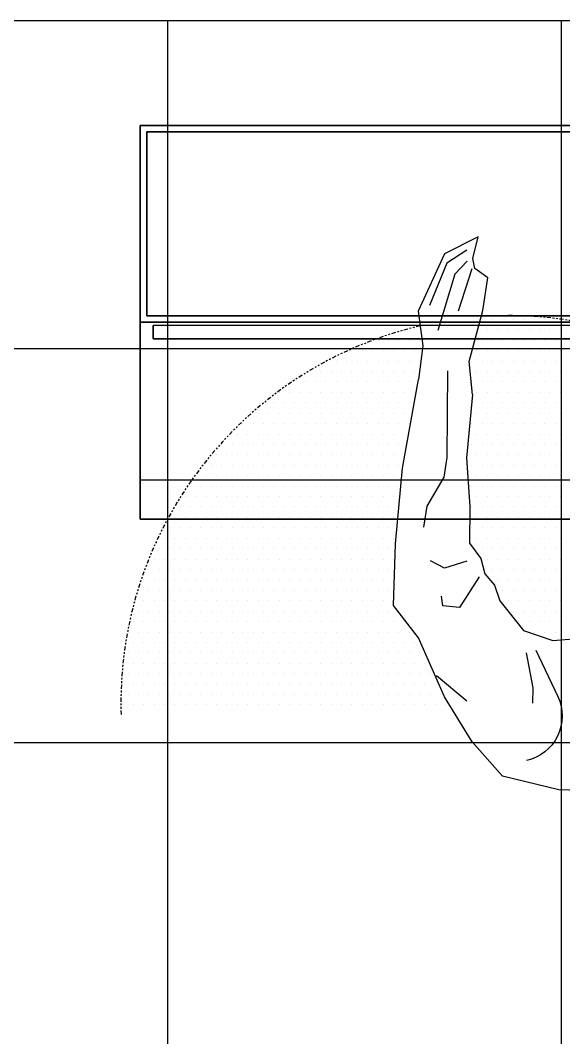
# Model space of a CAD drawing. Extents: x 10 to 414, y 6 to 280.
# Drawn here: x 169.9 to 200.9, y 155.4 to 213.5 of the extents above; entities that cross this region are included whole.
import ezdxf

# ---------------------------------------------------------------- set-up
doc = ezdxf.new("R2010")
doc.units = 0
doc.header["$LTSCALE"] = 5
doc.header["$MEASUREMENT"] = 0
doc.linetypes.add('PHANTOM', pattern=[2.5, 1.25, -0.25, 0.25, -0.25, 0.25, -0.25])
doc.layers.get('0').update_dxf_attribs({"linetype": 'CONTINUOUS'})
for name, color, linetype in [('IURI-1', 12, 'CONTINUOUS'), ('MAN', 3, 'CONTINUOUS'), ('MAN-HIDE', 7, 'CONTINUOUS'), ('PAVIMENTO', 40, 'CONTINUOUS'), ('QUOTE', 7, 'CONTINUOUS')]:
    doc.layers.add(name, color=color, linetype=linetype)

# ---------------------------------------------------------------- blocks, each defined once
blk = doc.blocks.new('SPF-P16')
at = {"layer": 'IURI-1', "color": 132, "extrusion": (1, 1.29223e-13, 1.49027e-13)}
for p, q in [((1600, -25, 60), (1600, -25, 640)), ((0, -275, 60), (0, -275, 640))]:
    blk.add_line(p, q, dxfattribs=at)
at = {"layer": 'IURI-1', "color": 8}
for points in [[(1600, 0), (0, 0), (0, 0, 60), (1600, 0, 60)], [(0, 0, 802.5), (1600, 0, 802.5), (1600, 0, 782.4), (0, 0, 782.4)], [(0, 0, 802.5), (1600, 0, 802.5), (1600, -600, 750), (0, -600, 750)], [(0, -600, 729.9), (0, -600, 750), (0, 0, 802.5), (0, 0, 782.4)], [(0, 0), (0, -300), (0, -300, 60), (0, 0, 60)], [(1600, 0), (1600, -300), (1600, -300, 60), (1600, 0, 60)], [(1600, -600, 729.9), (1600, -600, 750), (1600, 0, 802.5), (1600, 0, 782.4)], [(1600, -300), (0, -300), (0, -300, 60), (1600, -300, 60)], [(0, -600, 750), (0, -600, 729.9), (1600, -600, 729.9), (1600, -600, 750)]]:
    blk.add_3dface(points, dxfattribs=at)
at = {"layer": 'IURI-1', "color": 132}
for points in [[(0, 0, 640), (0, 0, 60), (1600, 0, 60), (1600, 0, 640)], [(0, 0, 777.4), (0, 0, 650), (1600, 0, 650), (1600, 0, 777.4)], [(0, 0, 60), (0, 0, 640), (0, -300, 640), (0, -300, 60)], [(1600, 0, 60), (1600, 0, 640), (1600, -300, 640), (1600, -300, 60)], [(1600, -10, 650), (1600, -10, 640), (10, -10, 640), (10, -10, 650)], [(10, -290, 650), (10, -290, 640), (10, -10, 640), (10, -10, 650)], [(1600, -290, 650), (1600, -290, 640), (1600, -10, 640), (1600, -10, 650)], [(1600, -290, 650), (1600, -290, 640), (10, -290, 640), (10, -290, 650)], [(0, -300, 640), (0, -300, 60), (1600, -300, 60), (1600, -300, 640)], [(1580, -325, 620), (1580, -305, 620), (20, -305, 620), (20, -325, 620)], [(20, -305, 80), (20, -305, 620), (20, -325, 620), (20, -325, 80)], [(1580, -305, 80), (1580, -305, 620), (1580, -325, 620), (1580, -325, 80)], [(20, -325, 620), (1580, -325, 620), (1580, -325, 80), (20, -325, 80)], [(1600, -539.8, 650), (1600, -600, 684.8), (0, -600, 684.8), (0, -539.8, 650)], [(1600, -600, 684.8), (1600, -600, 724.9), (0, -600, 724.9), (0, -600, 684.8)]]:
    blk.add_3dface(points, dxfattribs=at)
for points, invisible_edges in [([(0, 0, 650), (0, -539.8, 650), (0, -600, 684.8), (0, -600, 724.9)], 8), ([(0, 0, 650), (0, 0, 777.4), (0, -600, 724.9)], 12), ([(1600, 0, 650), (1600, -539.8, 650), (1600, -600, 684.8), (1600, -600, 724.9)], 8), ([(1600, 0, 650), (1600, 0, 777.4), (1600, -600, 724.9)], 12)]:
    blk.add_3dface(points, dxfattribs=dict(at, invisible_edges=invisible_edges))
blk = doc.blocks.new('*X10')
at = {"color": 0}
for p, q in [((-341.3125, 587.375), (-341.3125, 587.375)), ((-396.875, 571.5), (-396.875, 571.5)), ((-381, 571.5), (-381, 571.5)), ((-365.125, 571.5), (-365.125, 571.5)), ((-349.25, 571.5), (-349.25, 571.5)), ((-333.375, 571.5), (-333.375, 571.5)), ((-436.5625, 555.625), (-436.5625, 555.625)), ((-420.6875, 555.625), (-420.6875, 555.625)), ((-404.8125, 555.625), (-404.8125, 555.625)), ((-388.9375, 555.625), (-388.9375, 555.625)), ((-373.0625, 555.625), (-373.0625, 555.625)), ((-357.1875, 555.625), (-357.1875, 555.625)), ((-341.3125, 555.625), (-341.3125, 555.625)), ((-460.375, 539.75), (-460.375, 539.75)), ((-444.5, 539.75), (-444.5, 539.75)), ((-428.625, 539.75), (-428.625, 539.75)), ((-412.75, 539.75), (-412.75, 539.75)), ((-396.875, 539.75), (-396.875, 539.75)), ((-381, 539.75), (-381, 539.75)), ((-365.125, 539.75), (-365.125, 539.75)), ((-349.25, 539.75), (-349.25, 539.75)), ((-333.375, 539.75), (-333.375, 539.75)), ((-500.0625, 523.875), (-500.0625, 523.875)), ((-484.1875, 523.875), (-484.1875, 523.875)), ((-468.3125, 523.875), (-468.3125, 523.875)), ((-452.4375, 523.875), (-452.4375, 523.875)), ((-436.5625, 523.875), (-436.5625, 523.875)), ((-420.6875, 523.875), (-420.6875, 523.875)), ((-404.8125, 523.875), (-404.8125, 523.875)), ((-388.9375, 523.875), (-388.9375, 523.875)), ((-373.0625, 523.875), (-373.0625, 523.875)), ((-357.1875, 523.875), (-357.1875, 523.875)), ((-341.3125, 523.875), (-341.3125, 523.875)), ((-523.875, 508), (-523.875, 508)), ((-508, 508), (-508, 508)), ((-492.125, 508), (-492.125, 508)), ((-476.25, 508), (-476.25, 508)), ((-460.375, 508), (-460.375, 508)), ((-444.5, 508), (-444.5, 508)), ((-428.625, 508), (-428.625, 508)), ((-412.75, 508), (-412.75, 508)), ((-396.875, 508), (-396.875, 508)), ((-381, 508), (-381, 508)), ((-365.125, 508), (-365.125, 508)), ((-349.25, 508), (-349.25, 508)), ((-547.6875, 492.125), (-547.6875, 492.125)), ((-531.8125, 492.125), (-531.8125, 492.125)), ((-515.9375, 492.125), (-515.9375, 492.125)), ((-500.0625, 492.125), (-500.0625, 492.125)), ((-484.1875, 492.125), (-484.1875, 492.125)), ((-468.3125, 492.125), (-468.3125, 492.125)), ((-452.4375, 492.125), (-452.4375, 492.125)), ((-436.5625, 492.125), (-436.5625, 492.125)), ((-420.6875, 492.125), (-420.6875, 492.125)), ((-404.8125, 492.125), (-404.8125, 492.125)), ((-388.9375, 492.125), (-388.9375, 492.125)), ((-373.0625, 492.125), (-373.0625, 492.125)), ((-357.1875, 492.125), (-357.1875, 492.125)), ((-341.3125, 492.125), (-341.3125, 492.125)), ((-555.625, 476.25), (-555.625, 476.25)), ((-539.75, 476.25), (-539.75, 476.25)), ((-523.875, 476.25), (-523.875, 476.25)), ((-508, 476.25), (-508, 476.25)), ((-492.125, 476.25), (-492.125, 476.25)), ((-476.25, 476.25), (-476.25, 476.25)), ((-460.375, 476.25), (-460.375, 476.25)), ((-444.5, 476.25), (-444.5, 476.25)), ((-428.625, 476.25), (-428.625, 476.25)), ((-412.75, 476.25), (-412.75, 476.25)), ((-396.875, 476.25), (-396.875, 476.25)), ((-381, 476.25), (-381, 476.25)), ((-365.125, 476.25), (-365.125, 476.25)), ((-349.25, 476.25), (-349.25, 476.25)), ((-579.4375, 460.375), (-579.4375, 460.375)), ((-563.5625, 460.375), (-563.5625, 460.375)), ((-547.6875, 460.375), (-547.6875, 460.375)), ((-531.8125, 460.375), (-531.8125, 460.375)), ((-515.9375, 460.375), (-515.9375, 460.375)), ((-500.0625, 460.375), (-500.0625, 460.375)), ((-484.1875, 460.375), (-484.1875, 460.375)), ((-468.3125, 460.375), (-468.3125, 460.375)), ((-452.4375, 460.375), (-452.4375, 460.375)), ((-436.5625, 460.375), (-436.5625, 460.375)), ((-420.6875, 460.375), (-420.6875, 460.375)), ((-404.8125, 460.375), (-404.8125, 460.375)), ((-388.9375, 460.375), (-388.9375, 460.375)), ((-373.0625, 460.375), (-373.0625, 460.375)), ((-357.1875, 460.375), (-357.1875, 460.375)), ((-603.25, 444.5), (-603.25, 444.5)), ((-587.375, 444.5), (-587.375, 444.5)), ((-571.5, 444.5), (-571.5, 444.5)), ((-555.625, 444.5), (-555.625, 444.5)), ((-539.75, 444.5), (-539.75, 444.5)), ((-523.875, 444.5), (-523.875, 444.5)), ((-508, 444.5), (-508, 444.5)), ((-492.125, 444.5), (-492.125, 444.5)), ((-476.25, 444.5), (-476.25, 444.5)), ((-460.375, 444.5), (-460.375, 444.5)), ((-444.5, 444.5), (-444.5, 444.5)), ((-428.625, 444.5), (-428.625, 444.5)), ((-412.75, 444.5), (-412.75, 444.5)), ((-396.875, 444.5), (-396.875, 444.5)), ((-381, 444.5), (-381, 444.5)), ((-365.125, 444.5), (-365.125, 444.5)), ((-349.25, 444.5), (-349.25, 444.5)), ((-611.1875, 428.625), (-611.1875, 428.625)), ((-595.3125, 428.625), (-595.3125, 428.625)), ((-579.4375, 428.625), (-579.4375, 428.625)), ((-563.5625, 428.625), (-563.5625, 428.625)), ((-547.6875, 428.625), (-547.6875, 428.625)), ((-531.8125, 428.625), (-531.8125, 428.625)), ((-515.9375, 428.625), (-515.9375, 428.625)), ((-500.0625, 428.625), (-500.0625, 428.625)), ((-484.1875, 428.625), (-484.1875, 428.625)), ((-468.3125, 428.625), (-468.3125, 428.625)), ((-452.4375, 428.625), (-452.4375, 428.625)), ((-436.5625, 428.625), (-436.5625, 428.625)), ((-420.6875, 428.625), (-420.6875, 428.625)), ((-404.8125, 428.625), (-404.8125, 428.625)), ((-388.9375, 428.625), (-388.9375, 428.625)), ((-373.0625, 428.625), (-373.0625, 428.625)), ((-357.1875, 428.625), (-357.1875, 428.625)), ((-635, 412.75), (-635, 412.75)), ((-619.125, 412.75), (-619.125, 412.75)), ((-603.25, 412.75), (-603.25, 412.75)), ((-587.375, 412.75), (-587.375, 412.75)), ((-571.5, 412.75), (-571.5, 412.75)), ((-555.625, 412.75), (-555.625, 412.75)), ((-539.75, 412.75), (-539.75, 412.75)), ((-523.875, 412.75), (-523.875, 412.75)), ((-508, 412.75), (-508, 412.75)), ((-492.125, 412.75), (-492.125, 412.75)), ((-476.25, 412.75), (-476.25, 412.75)), ((-460.375, 412.75), (-460.375, 412.75)), ((-444.5, 412.75), (-444.5, 412.75)), ((-428.625, 412.75), (-428.625, 412.75)), ((-412.75, 412.75), (-412.75, 412.75)), ((-396.875, 412.75), (-396.875, 412.75)), ((-381, 412.75), (-381, 412.75)), ((-365.125, 412.75), (-365.125, 412.75)), ((-642.9375, 396.875), (-642.9375, 396.875)), ((-627.0625, 396.875), (-627.0625, 396.875)), ((-611.1875, 396.875), (-611.1875, 396.875)), ((-595.3125, 396.875), (-595.3125, 396.875)), ((-579.4375, 396.875), (-579.4375, 396.875)), ((-563.5625, 396.875), (-563.5625, 396.875)), ((-547.6875, 396.875), (-547.6875, 396.875)), ((-531.8125, 396.875), (-531.8125, 396.875)), ((-515.9375, 396.875), (-515.9375, 396.875)), ((-500.0625, 396.875), (-500.0625, 396.875)), ((-484.1875, 396.875), (-484.1875, 396.875)), ((-468.3125, 396.875), (-468.3125, 396.875)), ((-452.4375, 396.875), (-452.4375, 396.875)), ((-436.5625, 396.875), (-436.5625, 396.875)), ((-420.6875, 396.875), (-420.6875, 396.875)), ((-404.8125, 396.875), (-404.8125, 396.875)), ((-388.9375, 396.875), (-388.9375, 396.875)), ((-373.0625, 396.875), (-373.0625, 396.875)), ((-357.1875, 396.875), (-357.1875, 396.875)), ((-650.875, 381), (-650.875, 381)), ((-635, 381), (-635, 381)), ((-619.125, 381), (-619.125, 381)), ((-603.25, 381), (-603.25, 381)), ((-587.375, 381), (-587.375, 381)), ((-571.5, 381), (-571.5, 381)), ((-555.625, 381), (-555.625, 381)), ((-539.75, 381), (-539.75, 381)), ((-523.875, 381), (-523.875, 381)), ((-508, 381), (-508, 381)), ((-492.125, 381), (-492.125, 381)), ((-476.25, 381), (-476.25, 381)), ((-460.375, 381), (-460.375, 381)), ((-444.5, 381), (-444.5, 381)), ((-428.625, 381), (-428.625, 381)), ((-412.75, 381), (-412.75, 381)), ((-396.875, 381), (-396.875, 381)), ((-381, 381), (-381, 381)), ((-365.125, 381), (-365.125, 381)), ((-674.6875, 365.125), (-674.6875, 365.125)), ((-658.8125, 365.125), (-658.8125, 365.125)), ((-642.9375, 365.125), (-642.9375, 365.125)), ((-627.0625, 365.125), (-627.0625, 365.125)), ((-611.1875, 365.125), (-611.1875, 365.125)), ((-595.3125, 365.125), (-595.3125, 365.125)), ((-579.4375, 365.125), (-579.4375, 365.125)), ((-563.5625, 365.125), (-563.5625, 365.125)), ((-547.6875, 365.125), (-547.6875, 365.125)), ((-531.8125, 365.125), (-531.8125, 365.125)), ((-515.9375, 365.125), (-515.9375, 365.125)), ((-500.0625, 365.125), (-500.0625, 365.125)), ((-484.1875, 365.125), (-484.1875, 365.125)), ((-468.3125, 365.125), (-468.3125, 365.125)), ((-452.4375, 365.125), (-452.4375, 365.125)), ((-436.5625, 365.125), (-436.5625, 365.125)), ((-420.6875, 365.125), (-420.6875, 365.125)), ((-404.8125, 365.125), (-404.8125, 365.125)), ((-388.9375, 365.125), (-388.9375, 365.125)), ((-373.0625, 365.125), (-373.0625, 365.125)), ((-682.625, 349.25), (-682.625, 349.25)), ((-666.75, 349.25), (-666.75, 349.25)), ((-650.875, 349.25), (-650.875, 349.25)), ((-635, 349.25), (-635, 349.25)), ((-619.125, 349.25), (-619.125, 349.25)), ((-603.25, 349.25), (-603.25, 349.25)), ((-587.375, 349.25), (-587.375, 349.25)), ((-571.5, 349.25), (-571.5, 349.25)), ((-555.625, 349.25), (-555.625, 349.25)), ((-539.75, 349.25), (-539.75, 349.25)), ((-523.875, 349.25), (-523.875, 349.25)), ((-508, 349.25), (-508, 349.25)), ((-492.125, 349.25), (-492.125, 349.25)), ((-476.25, 349.25), (-476.25, 349.25)), ((-460.375, 349.25), (-460.375, 349.25)), ((-444.5, 349.25), (-444.5, 349.25)), ((-428.625, 349.25), (-428.625, 349.25)), ((-412.75, 349.25), (-412.75, 349.25)), ((-396.875, 349.25), (-396.875, 349.25)), ((-381, 349.25), (-381, 349.25)), ((-365.125, 349.25), (-365.125, 349.25)), ((-690.5625, 333.375), (-690.5625, 333.375)), ((-674.6875, 333.375), (-674.6875, 333.375)), ((-658.8125, 333.375), (-658.8125, 333.375)), ((-642.9375, 333.375), (-642.9375, 333.375)), ((-627.0625, 333.375), (-627.0625, 333.375)), ((-611.1875, 333.375), (-611.1875, 333.375)), ((-595.3125, 333.375), (-595.3125, 333.375)), ((-579.4375, 333.375), (-579.4375, 333.375)), ((-563.5625, 333.375), (-563.5625, 333.375)), ((-547.6875, 333.375), (-547.6875, 333.375)), ((-531.8125, 333.375), (-531.8125, 333.375)), ((-515.9375, 333.375), (-515.9375, 333.375)), ((-500.0625, 333.375), (-500.0625, 333.375)), ((-484.1875, 333.375), (-484.1875, 333.375)), ((-468.3125, 333.375), (-468.3125, 333.375)), ((-452.4375, 333.375), (-452.4375, 333.375)), ((-436.5625, 333.375), (-436.5625, 333.375)), ((-420.6875, 333.375), (-420.6875, 333.375)), ((-404.8125, 333.375), (-404.8125, 333.375)), ((-388.9375, 333.375), (-388.9375, 333.375)), ((-373.0625, 333.375), (-373.0625, 333.375)), ((-698.5, 317.5), (-698.5, 317.5)), ((-682.625, 317.5), (-682.625, 317.5)), ((-666.75, 317.5), (-666.75, 317.5)), ((-650.875, 317.5), (-650.875, 317.5)), ((-635, 317.5), (-635, 317.5)), ((-619.125, 317.5), (-619.125, 317.5)), ((-603.25, 317.5), (-603.25, 317.5)), ((-587.375, 317.5), (-587.375, 317.5)), ((-571.5, 317.5), (-571.5, 317.5)), ((-555.625, 317.5), (-555.625, 317.5)), ((-539.75, 317.5), (-539.75, 317.5)), ((-523.875, 317.5), (-523.875, 317.5)), ((-508, 317.5), (-508, 317.5)), ((-492.125, 317.5), (-492.125, 317.5)), ((-476.25, 317.5), (-476.25, 317.5)), ((-460.375, 317.5), (-460.375, 317.5)), ((-444.5, 317.5), (-444.5, 317.5)), ((-428.625, 317.5), (-428.625, 317.5)), ((-412.75, 317.5), (-412.75, 317.5)), ((-396.875, 317.5), (-396.875, 317.5)), ((-381, 317.5), (-381, 317.5)), ((-365.125, 317.5), (-365.125, 317.5)), ((-706.4375, 301.625), (-706.4375, 301.625)), ((-690.5625, 301.625), (-690.5625, 301.625)), ((-674.6875, 301.625), (-674.6875, 301.625)), ((-658.8125, 301.625), (-658.8125, 301.625)), ((-642.9375, 301.625), (-642.9375, 301.625)), ((-627.0625, 301.625), (-627.0625, 301.625)), ((-611.1875, 301.625), (-611.1875, 301.625)), ((-595.3125, 301.625), (-595.3125, 301.625)), ((-579.4375, 301.625), (-579.4375, 301.625)), ((-563.5625, 301.625), (-563.5625, 301.625)), ((-547.6875, 301.625), (-547.6875, 301.625)), ((-531.8125, 301.625), (-531.8125, 301.625)), ((-515.9375, 301.625), (-515.9375, 301.625)), ((-500.0625, 301.625), (-500.0625, 301.625)), ((-484.1875, 301.625), (-484.1875, 301.625)), ((-468.3125, 301.625), (-468.3125, 301.625)), ((-452.4375, 301.625), (-452.4375, 301.625)), ((-436.5625, 301.625), (-436.5625, 301.625)), ((-420.6875, 301.625), (-420.6875, 301.625)), ((-404.8125, 301.625), (-404.8125, 301.625)), ((-388.9375, 301.625), (-388.9375, 301.625)), ((-373.0625, 301.625), (-373.0625, 301.625)), ((-714.375, 285.75), (-714.375, 285.75)), ((-698.5, 285.75), (-698.5, 285.75)), ((-682.625, 285.75), (-682.625, 285.75)), ((-666.75, 285.75), (-666.75, 285.75)), ((-650.875, 285.75), (-650.875, 285.75)), ((-635, 285.75), (-635, 285.75)), ((-619.125, 285.75), (-619.125, 285.75)), ((-603.25, 285.75), (-603.25, 285.75)), ((-587.375, 285.75), (-587.375, 285.75)), ((-571.5, 285.75), (-571.5, 285.75)), ((-555.625, 285.75), (-555.625, 285.75)), ((-539.75, 285.75), (-539.75, 285.75)), ((-523.875, 285.75), (-523.875, 285.75)), ((-508, 285.75), (-508, 285.75)), ((-492.125, 285.75), (-492.125, 285.75)), ((-476.25, 285.75), (-476.25, 285.75)), ((-460.375, 285.75), (-460.375, 285.75)), ((-444.5, 285.75), (-444.5, 285.75)), ((-428.625, 285.75), (-428.625, 285.75)), ((-412.75, 285.75), (-412.75, 285.75)), ((-396.875, 285.75), (-396.875, 285.75)), ((-381, 285.75), (-381, 285.75)), ((-722.3125, 269.875), (-722.3125, 269.875)), ((-706.4375, 269.875), (-706.4375, 269.875)), ((-690.5625, 269.875), (-690.5625, 269.875)), ((-674.6875, 269.875), (-674.6875, 269.875)), ((-658.8125, 269.875), (-658.8125, 269.875)), ((-642.9375, 269.875), (-642.9375, 269.875)), ((-627.0625, 269.875), (-627.0625, 269.875)), ((-611.1875, 269.875), (-611.1875, 269.875)), ((-595.3125, 269.875), (-595.3125, 269.875)), ((-579.4375, 269.875), (-579.4375, 269.875)), ((-563.5625, 269.875), (-563.5625, 269.875)), ((-547.6875, 269.875), (-547.6875, 269.875)), ((-531.8125, 269.875), (-531.8125, 269.875)), ((-515.9375, 269.875), (-515.9375, 269.875)), ((-500.0625, 269.875), (-500.0625, 269.875)), ((-484.1875, 269.875), (-484.1875, 269.875)), ((-468.3125, 269.875), (-468.3125, 269.875)), ((-452.4375, 269.875), (-452.4375, 269.875)), ((-436.5625, 269.875), (-436.5625, 269.875)), ((-420.6875, 269.875), (-420.6875, 269.875)), ((-404.8125, 269.875), (-404.8125, 269.875)), ((-388.9375, 269.875), (-388.9375, 269.875)), ((-373.0625, 269.875), (-373.0625, 269.875)), ((-730.25, 254), (-730.25, 254)), ((-714.375, 254), (-714.375, 254)), ((-698.5, 254), (-698.5, 254)), ((-682.625, 254), (-682.625, 254)), ((-666.75, 254), (-666.75, 254)), ((-650.875, 254), (-650.875, 254)), ((-635, 254), (-635, 254)), ((-619.125, 254), (-619.125, 254)), ((-603.25, 254), (-603.25, 254)), ((-587.375, 254), (-587.375, 254)), ((-571.5, 254), (-571.5, 254)), ((-555.625, 254), (-555.625, 254)), ((-539.75, 254), (-539.75, 254)), ((-523.875, 254), (-523.875, 254)), ((-508, 254), (-508, 254)), ((-492.125, 254), (-492.125, 254)), ((-476.25, 254), (-476.25, 254)), ((-460.375, 254), (-460.375, 254)), ((-444.5, 254), (-444.5, 254)), ((-428.625, 254), (-428.625, 254)), ((-412.75, 254), (-412.75, 254)), ((-396.875, 254), (-396.875, 254)), ((-381, 254), (-381, 254)), ((-738.1875, 238.125), (-738.1875, 238.125)), ((-722.3125, 238.125), (-722.3125, 238.125)), ((-706.4375, 238.125), (-706.4375, 238.125)), ((-690.5625, 238.125), (-690.5625, 238.125)), ((-674.6875, 238.125), (-674.6875, 238.125)), ((-658.8125, 238.125), (-658.8125, 238.125)), ((-642.9375, 238.125), (-642.9375, 238.125)), ((-627.0625, 238.125), (-627.0625, 238.125)), ((-611.1875, 238.125), (-611.1875, 238.125)), ((-595.3125, 238.125), (-595.3125, 238.125)), ((-579.4375, 238.125), (-579.4375, 238.125)), ((-563.5625, 238.125), (-563.5625, 238.125)), ((-547.6875, 238.125), (-547.6875, 238.125)), ((-531.8125, 238.125), (-531.8125, 238.125)), ((-515.9375, 238.125), (-515.9375, 238.125)), ((-500.0625, 238.125), (-500.0625, 238.125)), ((-484.1875, 238.125), (-484.1875, 238.125)), ((-468.3125, 238.125), (-468.3125, 238.125)), ((-452.4375, 238.125), (-452.4375, 238.125)), ((-436.5625, 238.125), (-436.5625, 238.125)), ((-420.6875, 238.125), (-420.6875, 238.125)), ((-404.8125, 238.125), (-404.8125, 238.125)), ((-388.9375, 238.125), (-388.9375, 238.125)), ((-373.0625, 238.125), (-373.0625, 238.125)), ((-746.125, 222.25), (-746.125, 222.25)), ((-730.25, 222.25), (-730.25, 222.25)), ((-714.375, 222.25), (-714.375, 222.25)), ((-698.5, 222.25), (-698.5, 222.25)), ((-682.625, 222.25), (-682.625, 222.25)), ((-666.75, 222.25), (-666.75, 222.25)), ((-650.875, 222.25), (-650.875, 222.25)), ((-635, 222.25), (-635, 222.25)), ((-619.125, 222.25), (-619.125, 222.25)), ((-603.25, 222.25), (-603.25, 222.25)), ((-587.375, 222.25), (-587.375, 222.25)), ((-571.5, 222.25), (-571.5, 222.25)), ((-555.625, 222.25), (-555.625, 222.25)), ((-539.75, 222.25), (-539.75, 222.25)), ((-523.875, 222.25), (-523.875, 222.25)), ((-508, 222.25), (-508, 222.25)), ((-492.125, 222.25), (-492.125, 222.25)), ((-476.25, 222.25), (-476.25, 222.25)), ((-460.375, 222.25), (-460.375, 222.25)), ((-444.5, 222.25), (-444.5, 222.25)), ((-428.625, 222.25), (-428.625, 222.25)), ((-412.75, 222.25), (-412.75, 222.25)), ((-396.875, 222.25), (-396.875, 222.25)), ((-381, 222.25), (-381, 222.25)), ((-754.0625, 206.375), (-754.0625, 206.375)), ((-738.1875, 206.375), (-738.1875, 206.375)), ((-722.3125, 206.375), (-722.3125, 206.375)), ((-706.4375, 206.375), (-706.4375, 206.375)), ((-690.5625, 206.375), (-690.5625, 206.375)), ((-674.6875, 206.375), (-674.6875, 206.375)), ((-658.8125, 206.375), (-658.8125, 206.375)), ((-642.9375, 206.375), (-642.9375, 206.375)), ((-627.0625, 206.375), (-627.0625, 206.375)), ((-611.1875, 206.375), (-611.1875, 206.375)), ((-595.3125, 206.375), (-595.3125, 206.375)), ((-579.4375, 206.375), (-579.4375, 206.375)), ((-563.5625, 206.375), (-563.5625, 206.375)), ((-547.6875, 206.375), (-547.6875, 206.375)), ((-531.8125, 206.375), (-531.8125, 206.375)), ((-515.9375, 206.375), (-515.9375, 206.375)), ((-500.0625, 206.375), (-500.0625, 206.375)), ((-484.1875, 206.375), (-484.1875, 206.375)), ((-468.3125, 206.375), (-468.3125, 206.375)), ((-452.4375, 206.375), (-452.4375, 206.375)), ((-436.5625, 206.375), (-436.5625, 206.375)), ((-420.6875, 206.375), (-420.6875, 206.375)), ((-404.8125, 206.375), (-404.8125, 206.375)), ((-388.9375, 206.375), (-388.9375, 206.375)), ((-373.0625, 206.375), (-373.0625, 206.375)), ((-762, 190.5), (-762, 190.5)), ((-746.125, 190.5), (-746.125, 190.5)), ((-730.25, 190.5), (-730.25, 190.5)), ((-714.375, 190.5), (-714.375, 190.5)), ((-698.5, 190.5), (-698.5, 190.5)), ((-682.625, 190.5), (-682.625, 190.5)), ((-666.75, 190.5), (-666.75, 190.5)), ((-650.875, 190.5), (-650.875, 190.5)), ((-635, 190.5), (-635, 190.5)), ((-619.125, 190.5), (-619.125, 190.5)), ((-603.25, 190.5), (-603.25, 190.5)), ((-587.375, 190.5), (-587.375, 190.5)), ((-571.5, 190.5), (-571.5, 190.5)), ((-555.625, 190.5), (-555.625, 190.5)), ((-539.75, 190.5), (-539.75, 190.5)), ((-523.875, 190.5), (-523.875, 190.5)), ((-508, 190.5), (-508, 190.5)), ((-492.125, 190.5), (-492.125, 190.5)), ((-476.25, 190.5), (-476.25, 190.5)), ((-460.375, 190.5), (-460.375, 190.5)), ((-444.5, 190.5), (-444.5, 190.5)), ((-428.625, 190.5), (-428.625, 190.5)), ((-412.75, 190.5), (-412.75, 190.5)), ((-396.875, 190.5), (-396.875, 190.5)), ((-381, 190.5), (-381, 190.5)), ((-754.0625, 174.625), (-754.0625, 174.625)), ((-738.1875, 174.625), (-738.1875, 174.625)), ((-722.3125, 174.625), (-722.3125, 174.625)), ((-706.4375, 174.625), (-706.4375, 174.625)), ((-690.5625, 174.625), (-690.5625, 174.625)), ((-674.6875, 174.625), (-674.6875, 174.625)), ((-658.8125, 174.625), (-658.8125, 174.625)), ((-642.9375, 174.625), (-642.9375, 174.625)), ((-627.0625, 174.625), (-627.0625, 174.625)), ((-611.1875, 174.625), (-611.1875, 174.625)), ((-595.3125, 174.625), (-595.3125, 174.625)), ((-579.4375, 174.625), (-579.4375, 174.625)), ((-563.5625, 174.625), (-563.5625, 174.625)), ((-547.6875, 174.625), (-547.6875, 174.625)), ((-531.8125, 174.625), (-531.8125, 174.625)), ((-515.9375, 174.625), (-515.9375, 174.625)), ((-500.0625, 174.625), (-500.0625, 174.625)), ((-484.1875, 174.625), (-484.1875, 174.625)), ((-468.3125, 174.625), (-468.3125, 174.625)), ((-452.4375, 174.625), (-452.4375, 174.625)), ((-436.5625, 174.625), (-436.5625, 174.625)), ((-420.6875, 174.625), (-420.6875, 174.625)), ((-404.8125, 174.625), (-404.8125, 174.625)), ((-388.9375, 174.625), (-388.9375, 174.625)), ((-373.0625, 174.625), (-373.0625, 174.625)), ((-762, 158.75), (-762, 158.75)), ((-746.125, 158.75), (-746.125, 158.75)), ((-730.25, 158.75), (-730.25, 158.75)), ((-714.375, 158.75), (-714.375, 158.75)), ((-698.5, 158.75), (-698.5, 158.75)), ((-682.625, 158.75), (-682.625, 158.75)), ((-666.75, 158.75), (-666.75, 158.75)), ((-650.875, 158.75), (-650.875, 158.75)), ((-635, 158.75), (-635, 158.75)), ((-619.125, 158.75), (-619.125, 158.75)), ((-603.25, 158.75), (-603.25, 158.75)), ((-587.375, 158.75), (-587.375, 158.75)), ((-571.5, 158.75), (-571.5, 158.75)), ((-555.625, 158.75), (-555.625, 158.75)), ((-539.75, 158.75), (-539.75, 158.75)), ((-523.875, 158.75), (-523.875, 158.75)), ((-508, 158.75), (-508, 158.75)), ((-492.125, 158.75), (-492.125, 158.75)), ((-476.25, 158.75), (-476.25, 158.75)), ((-460.375, 158.75), (-460.375, 158.75)), ((-444.5, 158.75), (-444.5, 158.75)), ((-428.625, 158.75), (-428.625, 158.75)), ((-412.75, 158.75), (-412.75, 158.75)), ((-396.875, 158.75), (-396.875, 158.75)), ((-381, 158.75), (-381, 158.75)), ((-769.9375, 142.875), (-769.9375, 142.875)), ((-754.0625, 142.875), (-754.0625, 142.875)), ((-738.1875, 142.875), (-738.1875, 142.875)), ((-722.3125, 142.875), (-722.3125, 142.875)), ((-706.4375, 142.875), (-706.4375, 142.875)), ((-690.5625, 142.875), (-690.5625, 142.875)), ((-674.6875, 142.875), (-674.6875, 142.875)), ((-658.8125, 142.875), (-658.8125, 142.875)), ((-642.9375, 142.875), (-642.9375, 142.875)), ((-627.0625, 142.875), (-627.0625, 142.875)), ((-611.1875, 142.875), (-611.1875, 142.875)), ((-595.3125, 142.875), (-595.3125, 142.875)), ((-579.4375, 142.875), (-579.4375, 142.875)), ((-563.5625, 142.875), (-563.5625, 142.875)), ((-547.6875, 142.875), (-547.6875, 142.875)), ((-531.8125, 142.875), (-531.8125, 142.875)), ((-515.9375, 142.875), (-515.9375, 142.875)), ((-500.0625, 142.875), (-500.0625, 142.875)), ((-484.1875, 142.875), (-484.1875, 142.875)), ((-468.3125, 142.875), (-468.3125, 142.875)), ((-452.4375, 142.875), (-452.4375, 142.875)), ((-436.5625, 142.875), (-436.5625, 142.875)), ((-420.6875, 142.875), (-420.6875, 142.875)), ((-404.8125, 142.875), (-404.8125, 142.875)), ((-388.9375, 142.875), (-388.9375, 142.875)), ((-373.0625, 142.875), (-373.0625, 142.875)), ((-357.1875, 142.875), (-357.1875, 142.875)), ((-777.875, 127), (-777.875, 127)), ((-762, 127), (-762, 127)), ((-746.125, 127), (-746.125, 127)), ((-730.25, 127), (-730.25, 127)), ((-714.375, 127), (-714.375, 127)), ((-698.5, 127), (-698.5, 127)), ((-682.625, 127), (-682.625, 127)), ((-666.75, 127), (-666.75, 127)), ((-650.875, 127), (-650.875, 127)), ((-635, 127), (-635, 127)), ((-619.125, 127), (-619.125, 127)), ((-603.25, 127), (-603.25, 127)), ((-587.375, 127), (-587.375, 127)), ((-571.5, 127), (-571.5, 127)), ((-555.625, 127), (-555.625, 127)), ((-539.75, 127), (-539.75, 127)), ((-523.875, 127), (-523.875, 127)), ((-508, 127), (-508, 127)), ((-492.125, 127), (-492.125, 127)), ((-476.25, 127), (-476.25, 127)), ((-460.375, 127), (-460.375, 127)), ((-444.5, 127), (-444.5, 127)), ((-428.625, 127), (-428.625, 127)), ((-412.75, 127), (-412.75, 127)), ((-396.875, 127), (-396.875, 127)), ((-381, 127), (-381, 127)), ((-365.125, 127), (-365.125, 127)), ((-349.25, 127), (-349.25, 127)), ((-769.9375, 111.125), (-769.9375, 111.125)), ((-754.0625, 111.125), (-754.0625, 111.125)), ((-738.1875, 111.125), (-738.1875, 111.125)), ((-722.3125, 111.125), (-722.3125, 111.125)), ((-706.4375, 111.125), (-706.4375, 111.125)), ((-690.5625, 111.125), (-690.5625, 111.125)), ((-674.6875, 111.125), (-674.6875, 111.125)), ((-658.8125, 111.125), (-658.8125, 111.125)), ((-642.9375, 111.125), (-642.9375, 111.125)), ((-627.0625, 111.125), (-627.0625, 111.125)), ((-611.1875, 111.125), (-611.1875, 111.125)), ((-595.3125, 111.125), (-595.3125, 111.125)), ((-579.4375, 111.125), (-579.4375, 111.125)), ((-563.5625, 111.125), (-563.5625, 111.125)), ((-547.6875, 111.125), (-547.6875, 111.125)), ((-531.8125, 111.125), (-531.8125, 111.125)), ((-515.9375, 111.125), (-515.9375, 111.125)), ((-500.0625, 111.125), (-500.0625, 111.125)), ((-484.1875, 111.125), (-484.1875, 111.125)), ((-468.3125, 111.125), (-468.3125, 111.125)), ((-452.4375, 111.125), (-452.4375, 111.125)), ((-436.5625, 111.125), (-436.5625, 111.125)), ((-420.6875, 111.125), (-420.6875, 111.125)), ((-404.8125, 111.125), (-404.8125, 111.125)), ((-388.9375, 111.125), (-388.9375, 111.125)), ((-373.0625, 111.125), (-373.0625, 111.125)), ((-357.1875, 111.125), (-357.1875, 111.125)), ((-341.3125, 111.125), (-341.3125, 111.125)), ((-777.875, 95.25), (-777.875, 95.25)), ((-762, 95.25), (-762, 95.25)), ((-746.125, 95.25), (-746.125, 95.25)), ((-730.25, 95.25), (-730.25, 95.25)), ((-714.375, 95.25), (-714.375, 95.25)), ((-698.5, 95.25), (-698.5, 95.25)), ((-682.625, 95.25), (-682.625, 95.25)), ((-666.75, 95.25), (-666.75, 95.25)), ((-650.875, 95.25), (-650.875, 95.25)), ((-635, 95.25), (-635, 95.25)), ((-619.125, 95.25), (-619.125, 95.25)), ((-603.25, 95.25), (-603.25, 95.25)), ((-587.375, 95.25), (-587.375, 95.25)), ((-571.5, 95.25), (-571.5, 95.25)), ((-555.625, 95.25), (-555.625, 95.25)), ((-539.75, 95.25), (-539.75, 95.25)), ((-523.875, 95.25), (-523.875, 95.25)), ((-508, 95.25), (-508, 95.25)), ((-492.125, 95.25), (-492.125, 95.25)), ((-476.25, 95.25), (-476.25, 95.25)), ((-460.375, 95.25), (-460.375, 95.25)), ((-444.5, 95.25), (-444.5, 95.25)), ((-428.625, 95.25), (-428.625, 95.25)), ((-412.75, 95.25), (-412.75, 95.25)), ((-396.875, 95.25), (-396.875, 95.25)), ((-381, 95.25), (-381, 95.25)), ((-365.125, 95.25), (-365.125, 95.25)), ((-349.25, 95.25), (-349.25, 95.25)), ((-333.375, 95.25), (-333.375, 95.25)), ((-769.9375, 79.375), (-769.9375, 79.375)), ((-754.0625, 79.375), (-754.0625, 79.375)), ((-738.1875, 79.375), (-738.1875, 79.375)), ((-722.3125, 79.375), (-722.3125, 79.375)), ((-706.4375, 79.375), (-706.4375, 79.375)), ((-690.5625, 79.375), (-690.5625, 79.375)), ((-674.6875, 79.375), (-674.6875, 79.375)), ((-658.8125, 79.375), (-658.8125, 79.375)), ((-642.9375, 79.375), (-642.9375, 79.375)), ((-627.0625, 79.375), (-627.0625, 79.375)), ((-611.1875, 79.375), (-611.1875, 79.375)), ((-595.3125, 79.375), (-595.3125, 79.375)), ((-579.4375, 79.375), (-579.4375, 79.375)), ((-563.5625, 79.375), (-563.5625, 79.375)), ((-547.6875, 79.375), (-547.6875, 79.375)), ((-531.8125, 79.375), (-531.8125, 79.375)), ((-515.9375, 79.375), (-515.9375, 79.375)), ((-500.0625, 79.375), (-500.0625, 79.375)), ((-484.1875, 79.375), (-484.1875, 79.375)), ((-468.3125, 79.375), (-468.3125, 79.375)), ((-452.4375, 79.375), (-452.4375, 79.375)), ((-436.5625, 79.375), (-436.5625, 79.375)), ((-420.6875, 79.375), (-420.6875, 79.375)), ((-404.8125, 79.375), (-404.8125, 79.375)), ((-388.9375, 79.375), (-388.9375, 79.375)), ((-373.0625, 79.375), (-373.0625, 79.375)), ((-357.1875, 79.375), (-357.1875, 79.375)), ((-341.3125, 79.375), (-341.3125, 79.375)), ((-325.4375, 79.375), (-325.4375, 79.375)), ((-777.875, 63.5), (-777.875, 63.5)), ((-762, 63.5), (-762, 63.5)), ((-746.125, 63.5), (-746.125, 63.5)), ((-730.25, 63.5), (-730.25, 63.5)), ((-714.375, 63.5), (-714.375, 63.5)), ((-698.5, 63.5), (-698.5, 63.5)), ((-682.625, 63.5), (-682.625, 63.5)), ((-666.75, 63.5), (-666.75, 63.5)), ((-650.875, 63.5), (-650.875, 63.5)), ((-635, 63.5), (-635, 63.5)), ((-619.125, 63.5), (-619.125, 63.5)), ((-603.25, 63.5), (-603.25, 63.5)), ((-587.375, 63.5), (-587.375, 63.5)), ((-571.5, 63.5), (-571.5, 63.5)), ((-555.625, 63.5), (-555.625, 63.5)), ((-539.75, 63.5), (-539.75, 63.5)), ((-523.875, 63.5), (-523.875, 63.5)), ((-508, 63.5), (-508, 63.5)), ((-492.125, 63.5), (-492.125, 63.5)), ((-476.25, 63.5), (-476.25, 63.5)), ((-460.375, 63.5), (-460.375, 63.5)), ((-444.5, 63.5), (-444.5, 63.5)), ((-428.625, 63.5), (-428.625, 63.5)), ((-412.75, 63.5), (-412.75, 63.5)), ((-396.875, 63.5), (-396.875, 63.5)), ((-381, 63.5), (-381, 63.5)), ((-365.125, 63.5), (-365.125, 63.5)), ((-349.25, 63.5), (-349.25, 63.5)), ((-333.375, 63.5), (-333.375, 63.5)), ((-317.5, 63.5), (-317.5, 63.5)), ((-785.8125, 47.625), (-785.8125, 47.625)), ((-769.9375, 47.625), (-769.9375, 47.625)), ((-754.0625, 47.625), (-754.0625, 47.625)), ((-738.1875, 47.625), (-738.1875, 47.625)), ((-722.3125, 47.625), (-722.3125, 47.625)), ((-706.4375, 47.625), (-706.4375, 47.625)), ((-690.5625, 47.625), (-690.5625, 47.625)), ((-674.6875, 47.625), (-674.6875, 47.625)), ((-658.8125, 47.625), (-658.8125, 47.625)), ((-642.9375, 47.625), (-642.9375, 47.625)), ((-627.0625, 47.625), (-627.0625, 47.625)), ((-611.1875, 47.625), (-611.1875, 47.625)), ((-595.3125, 47.625), (-595.3125, 47.625)), ((-579.4375, 47.625), (-579.4375, 47.625)), ((-563.5625, 47.625), (-563.5625, 47.625)), ((-547.6875, 47.625), (-547.6875, 47.625)), ((-531.8125, 47.625), (-531.8125, 47.625)), ((-515.9375, 47.625), (-515.9375, 47.625)), ((-500.0625, 47.625), (-500.0625, 47.625)), ((-484.1875, 47.625), (-484.1875, 47.625)), ((-468.3125, 47.625), (-468.3125, 47.625)), ((-452.4375, 47.625), (-452.4375, 47.625)), ((-436.5625, 47.625), (-436.5625, 47.625)), ((-420.6875, 47.625), (-420.6875, 47.625)), ((-404.8125, 47.625), (-404.8125, 47.625)), ((-388.9375, 47.625), (-388.9375, 47.625)), ((-373.0625, 47.625), (-373.0625, 47.625)), ((-357.1875, 47.625), (-357.1875, 47.625)), ((-341.3125, 47.625), (-341.3125, 47.625)), ((-325.4375, 47.625), (-325.4375, 47.625)), ((-309.5625, 47.625), (-309.5625, 47.625)), ((-777.875, 31.75), (-777.875, 31.75)), ((-762, 31.75), (-762, 31.75)), ((-746.125, 31.75), (-746.125, 31.75)), ((-730.25, 31.75), (-730.25, 31.75)), ((-714.375, 31.75), (-714.375, 31.75)), ((-698.5, 31.75), (-698.5, 31.75)), ((-682.625, 31.75), (-682.625, 31.75)), ((-666.75, 31.75), (-666.75, 31.75)), ((-650.875, 31.75), (-650.875, 31.75)), ((-635, 31.75), (-635, 31.75)), ((-619.125, 31.75), (-619.125, 31.75)), ((-603.25, 31.75), (-603.25, 31.75)), ((-587.375, 31.75), (-587.375, 31.75)), ((-571.5, 31.75), (-571.5, 31.75)), ((-555.625, 31.75), (-555.625, 31.75)), ((-539.75, 31.75), (-539.75, 31.75)), ((-523.875, 31.75), (-523.875, 31.75)), ((-508, 31.75), (-508, 31.75)), ((-492.125, 31.75), (-492.125, 31.75)), ((-476.25, 31.75), (-476.25, 31.75)), ((-460.375, 31.75), (-460.375, 31.75)), ((-444.5, 31.75), (-444.5, 31.75)), ((-428.625, 31.75), (-428.625, 31.75)), ((-412.75, 31.75), (-412.75, 31.75)), ((-396.875, 31.75), (-396.875, 31.75)), ((-381, 31.75), (-381, 31.75)), ((-365.125, 31.75), (-365.125, 31.75)), ((-349.25, 31.75), (-349.25, 31.75)), ((-333.375, 31.75), (-333.375, 31.75)), ((-317.5, 31.75), (-317.5, 31.75)), ((-301.625, 31.75), (-301.625, 31.75)), ((-785.8125, 15.875), (-785.8125, 15.875)), ((-769.9375, 15.875), (-769.9375, 15.875)), ((-754.0625, 15.875), (-754.0625, 15.875)), ((-738.1875, 15.875), (-738.1875, 15.875)), ((-722.3125, 15.875), (-722.3125, 15.875)), ((-706.4375, 15.875), (-706.4375, 15.875)), ((-690.5625, 15.875), (-690.5625, 15.875)), ((-674.6875, 15.875), (-674.6875, 15.875)), ((-658.8125, 15.875), (-658.8125, 15.875)), ((-642.9375, 15.875), (-642.9375, 15.875)), ((-627.0625, 15.875), (-627.0625, 15.875)), ((-611.1875, 15.875), (-611.1875, 15.875)), ((-595.3125, 15.875), (-595.3125, 15.875)), ((-579.4375, 15.875), (-579.4375, 15.875)), ((-563.5625, 15.875), (-563.5625, 15.875)), ((-547.6875, 15.875), (-547.6875, 15.875)), ((-531.8125, 15.875), (-531.8125, 15.875)), ((-515.9375, 15.875), (-515.9375, 15.875)), ((-500.0625, 15.875), (-500.0625, 15.875)), ((-484.1875, 15.875), (-484.1875, 15.875)), ((-468.3125, 15.875), (-468.3125, 15.875)), ((-452.4375, 15.875), (-452.4375, 15.875)), ((-436.5625, 15.875), (-436.5625, 15.875)), ((-420.6875, 15.875), (-420.6875, 15.875)), ((-404.8125, 15.875), (-404.8125, 15.875)), ((-388.9375, 15.875), (-388.9375, 15.875)), ((-373.0625, 15.875), (-373.0625, 15.875)), ((-357.1875, 15.875), (-357.1875, 15.875)), ((-341.3125, 15.875), (-341.3125, 15.875)), ((-325.4375, 15.875), (-325.4375, 15.875)), ((-309.5625, 15.875), (-309.5625, 15.875)), ((-293.6875, 15.875), (-293.6875, 15.875))]:
    blk.add_line(p, q, dxfattribs=at)
blk = doc.blocks.new('*X12')
at = {"color": 0}
for p, q in [((-238.125, 603.25), (-238.125, 603.25)), ((-222.25, 603.25), (-222.25, 603.25)), ((-206.375, 603.25), (-206.375, 603.25)), ((-190.5, 603.25), (-190.5, 603.25)), ((-174.625, 603.25), (-174.625, 603.25)), ((-158.75, 603.25), (-158.75, 603.25)), ((-142.875, 603.25), (-142.875, 603.25)), ((-127, 603.25), (-127, 603.25)), ((-230.1875, 587.375), (-230.1875, 587.375)), ((-214.3125, 587.375), (-214.3125, 587.375)), ((-198.4375, 587.375), (-198.4375, 587.375)), ((-182.5625, 587.375), (-182.5625, 587.375)), ((-166.6875, 587.375), (-166.6875, 587.375)), ((-150.8125, 587.375), (-150.8125, 587.375)), ((-134.9375, 587.375), (-134.9375, 587.375)), ((-119.0625, 587.375), (-119.0625, 587.375)), ((-238.125, 571.5), (-238.125, 571.5)), ((-222.25, 571.5), (-222.25, 571.5)), ((-206.375, 571.5), (-206.375, 571.5)), ((-190.5, 571.5), (-190.5, 571.5)), ((-174.625, 571.5), (-174.625, 571.5)), ((-158.75, 571.5), (-158.75, 571.5)), ((-142.875, 571.5), (-142.875, 571.5)), ((-127, 571.5), (-127, 571.5)), ((-246.0625, 555.625), (-246.0625, 555.625)), ((-230.1875, 555.625), (-230.1875, 555.625)), ((-214.3125, 555.625), (-214.3125, 555.625)), ((-198.4375, 555.625), (-198.4375, 555.625)), ((-182.5625, 555.625), (-182.5625, 555.625)), ((-166.6875, 555.625), (-166.6875, 555.625)), ((-150.8125, 555.625), (-150.8125, 555.625)), ((-134.9375, 555.625), (-134.9375, 555.625)), ((-119.0625, 555.625), (-119.0625, 555.625)), ((-254, 539.75), (-254, 539.75)), ((-238.125, 539.75), (-238.125, 539.75)), ((-222.25, 539.75), (-222.25, 539.75)), ((-206.375, 539.75), (-206.375, 539.75)), ((-190.5, 539.75), (-190.5, 539.75)), ((-174.625, 539.75), (-174.625, 539.75)), ((-158.75, 539.75), (-158.75, 539.75)), ((-142.875, 539.75), (-142.875, 539.75)), ((-127, 539.75), (-127, 539.75)), ((-246.0625, 523.875), (-246.0625, 523.875)), ((-230.1875, 523.875), (-230.1875, 523.875)), ((-214.3125, 523.875), (-214.3125, 523.875)), ((-198.4375, 523.875), (-198.4375, 523.875)), ((-182.5625, 523.875), (-182.5625, 523.875)), ((-166.6875, 523.875), (-166.6875, 523.875)), ((-150.8125, 523.875), (-150.8125, 523.875)), ((-134.9375, 523.875), (-134.9375, 523.875)), ((-119.0625, 523.875), (-119.0625, 523.875)), ((-254, 508), (-254, 508)), ((-238.125, 508), (-238.125, 508)), ((-222.25, 508), (-222.25, 508)), ((-206.375, 508), (-206.375, 508)), ((-190.5, 508), (-190.5, 508)), ((-174.625, 508), (-174.625, 508)), ((-158.75, 508), (-158.75, 508)), ((-142.875, 508), (-142.875, 508)), ((-127, 508), (-127, 508)), ((-246.0625, 492.125), (-246.0625, 492.125)), ((-230.1875, 492.125), (-230.1875, 492.125)), ((-214.3125, 492.125), (-214.3125, 492.125)), ((-198.4375, 492.125), (-198.4375, 492.125)), ((-182.5625, 492.125), (-182.5625, 492.125)), ((-166.6875, 492.125), (-166.6875, 492.125)), ((-150.8125, 492.125), (-150.8125, 492.125)), ((-134.9375, 492.125), (-134.9375, 492.125)), ((-119.0625, 492.125), (-119.0625, 492.125)), ((-254, 476.25), (-254, 476.25)), ((-238.125, 476.25), (-238.125, 476.25)), ((-222.25, 476.25), (-222.25, 476.25)), ((-206.375, 476.25), (-206.375, 476.25)), ((-190.5, 476.25), (-190.5, 476.25)), ((-174.625, 476.25), (-174.625, 476.25)), ((-158.75, 476.25), (-158.75, 476.25)), ((-142.875, 476.25), (-142.875, 476.25)), ((-127, 476.25), (-127, 476.25)), ((-246.0625, 460.375), (-246.0625, 460.375)), ((-230.1875, 460.375), (-230.1875, 460.375)), ((-214.3125, 460.375), (-214.3125, 460.375)), ((-198.4375, 460.375), (-198.4375, 460.375)), ((-182.5625, 460.375), (-182.5625, 460.375)), ((-166.6875, 460.375), (-166.6875, 460.375)), ((-150.8125, 460.375), (-150.8125, 460.375)), ((-134.9375, 460.375), (-134.9375, 460.375)), ((-119.0625, 460.375), (-119.0625, 460.375)), ((-254, 444.5), (-254, 444.5)), ((-238.125, 444.5), (-238.125, 444.5)), ((-222.25, 444.5), (-222.25, 444.5)), ((-206.375, 444.5), (-206.375, 444.5)), ((-190.5, 444.5), (-190.5, 444.5)), ((-174.625, 444.5), (-174.625, 444.5)), ((-158.75, 444.5), (-158.75, 444.5)), ((-142.875, 444.5), (-142.875, 444.5)), ((-127, 444.5), (-127, 444.5)), ((-246.0625, 428.625), (-246.0625, 428.625)), ((-230.1875, 428.625), (-230.1875, 428.625)), ((-214.3125, 428.625), (-214.3125, 428.625)), ((-198.4375, 428.625), (-198.4375, 428.625)), ((-182.5625, 428.625), (-182.5625, 428.625)), ((-166.6875, 428.625), (-166.6875, 428.625)), ((-150.8125, 428.625), (-150.8125, 428.625)), ((-134.9375, 428.625), (-134.9375, 428.625)), ((-119.0625, 428.625), (-119.0625, 428.625)), ((-254, 412.75), (-254, 412.75)), ((-238.125, 412.75), (-238.125, 412.75)), ((-222.25, 412.75), (-222.25, 412.75)), ((-206.375, 412.75), (-206.375, 412.75)), ((-190.5, 412.75), (-190.5, 412.75)), ((-174.625, 412.75), (-174.625, 412.75)), ((-158.75, 412.75), (-158.75, 412.75)), ((-142.875, 412.75), (-142.875, 412.75)), ((-127, 412.75), (-127, 412.75)), ((-246.0625, 396.875), (-246.0625, 396.875)), ((-230.1875, 396.875), (-230.1875, 396.875)), ((-214.3125, 396.875), (-214.3125, 396.875)), ((-198.4375, 396.875), (-198.4375, 396.875)), ((-182.5625, 396.875), (-182.5625, 396.875)), ((-166.6875, 396.875), (-166.6875, 396.875)), ((-150.8125, 396.875), (-150.8125, 396.875)), ((-134.9375, 396.875), (-134.9375, 396.875)), ((-119.0625, 396.875), (-119.0625, 396.875)), ((-254, 381), (-254, 381)), ((-238.125, 381), (-238.125, 381)), ((-222.25, 381), (-222.25, 381)), ((-206.375, 381), (-206.375, 381)), ((-190.5, 381), (-190.5, 381)), ((-174.625, 381), (-174.625, 381)), ((-158.75, 381), (-158.75, 381)), ((-142.875, 381), (-142.875, 381)), ((-127, 381), (-127, 381)), ((-246.0625, 365.125), (-246.0625, 365.125)), ((-230.1875, 365.125), (-230.1875, 365.125)), ((-214.3125, 365.125), (-214.3125, 365.125)), ((-198.4375, 365.125), (-198.4375, 365.125)), ((-182.5625, 365.125), (-182.5625, 365.125)), ((-166.6875, 365.125), (-166.6875, 365.125)), ((-150.8125, 365.125), (-150.8125, 365.125)), ((-134.9375, 365.125), (-134.9375, 365.125)), ((-119.0625, 365.125), (-119.0625, 365.125)), ((-254, 349.25), (-254, 349.25)), ((-238.125, 349.25), (-238.125, 349.25)), ((-222.25, 349.25), (-222.25, 349.25)), ((-206.375, 349.25), (-206.375, 349.25)), ((-190.5, 349.25), (-190.5, 349.25)), ((-174.625, 349.25), (-174.625, 349.25)), ((-158.75, 349.25), (-158.75, 349.25)), ((-142.875, 349.25), (-142.875, 349.25)), ((-127, 349.25), (-127, 349.25)), ((-246.0625, 333.375), (-246.0625, 333.375)), ((-230.1875, 333.375), (-230.1875, 333.375)), ((-214.3125, 333.375), (-214.3125, 333.375)), ((-198.4375, 333.375), (-198.4375, 333.375)), ((-182.5625, 333.375), (-182.5625, 333.375)), ((-166.6875, 333.375), (-166.6875, 333.375)), ((-150.8125, 333.375), (-150.8125, 333.375)), ((-134.9375, 333.375), (-134.9375, 333.375)), ((-119.0625, 333.375), (-119.0625, 333.375)), ((-254, 317.5), (-254, 317.5)), ((-238.125, 317.5), (-238.125, 317.5)), ((-222.25, 317.5), (-222.25, 317.5)), ((-206.375, 317.5), (-206.375, 317.5)), ((-190.5, 317.5), (-190.5, 317.5)), ((-174.625, 317.5), (-174.625, 317.5)), ((-158.75, 317.5), (-158.75, 317.5)), ((-142.875, 317.5), (-142.875, 317.5)), ((-127, 317.5), (-127, 317.5)), ((-246.0625, 301.625), (-246.0625, 301.625)), ((-230.1875, 301.625), (-230.1875, 301.625)), ((-214.3125, 301.625), (-214.3125, 301.625)), ((-198.4375, 301.625), (-198.4375, 301.625)), ((-182.5625, 301.625), (-182.5625, 301.625)), ((-166.6875, 301.625), (-166.6875, 301.625)), ((-150.8125, 301.625), (-150.8125, 301.625)), ((-134.9375, 301.625), (-134.9375, 301.625)), ((-119.0625, 301.625), (-119.0625, 301.625)), ((-254, 285.75), (-254, 285.75)), ((-238.125, 285.75), (-238.125, 285.75)), ((-222.25, 285.75), (-222.25, 285.75)), ((-206.375, 285.75), (-206.375, 285.75)), ((-190.5, 285.75), (-190.5, 285.75)), ((-174.625, 285.75), (-174.625, 285.75)), ((-158.75, 285.75), (-158.75, 285.75)), ((-142.875, 285.75), (-142.875, 285.75)), ((-127, 285.75), (-127, 285.75)), ((-246.0625, 269.875), (-246.0625, 269.875)), ((-230.1875, 269.875), (-230.1875, 269.875)), ((-214.3125, 269.875), (-214.3125, 269.875)), ((-198.4375, 269.875), (-198.4375, 269.875)), ((-182.5625, 269.875), (-182.5625, 269.875)), ((-166.6875, 269.875), (-166.6875, 269.875)), ((-150.8125, 269.875), (-150.8125, 269.875)), ((-134.9375, 269.875), (-134.9375, 269.875)), ((-119.0625, 269.875), (-119.0625, 269.875)), ((-238.125, 254), (-238.125, 254)), ((-222.25, 254), (-222.25, 254)), ((-206.375, 254), (-206.375, 254)), ((-190.5, 254), (-190.5, 254)), ((-174.625, 254), (-174.625, 254)), ((-158.75, 254), (-158.75, 254)), ((-142.875, 254), (-142.875, 254)), ((-127, 254), (-127, 254)), ((-230.1875, 238.125), (-230.1875, 238.125)), ((-214.3125, 238.125), (-214.3125, 238.125)), ((-198.4375, 238.125), (-198.4375, 238.125)), ((-182.5625, 238.125), (-182.5625, 238.125)), ((-166.6875, 238.125), (-166.6875, 238.125)), ((-150.8125, 238.125), (-150.8125, 238.125)), ((-134.9375, 238.125), (-134.9375, 238.125)), ((-119.0625, 238.125), (-119.0625, 238.125)), ((-222.25, 222.25), (-222.25, 222.25)), ((-206.375, 222.25), (-206.375, 222.25)), ((-190.5, 222.25), (-190.5, 222.25)), ((-174.625, 222.25), (-174.625, 222.25)), ((-158.75, 222.25), (-158.75, 222.25)), ((-142.875, 222.25), (-142.875, 222.25)), ((-127, 222.25), (-127, 222.25)), ((-214.3125, 206.375), (-214.3125, 206.375)), ((-198.4375, 206.375), (-198.4375, 206.375)), ((-182.5625, 206.375), (-182.5625, 206.375)), ((-166.6875, 206.375), (-166.6875, 206.375)), ((-150.8125, 206.375), (-150.8125, 206.375)), ((-134.9375, 206.375), (-134.9375, 206.375)), ((-119.0625, 206.375), (-119.0625, 206.375)), ((-206.375, 190.5), (-206.375, 190.5)), ((-190.5, 190.5), (-190.5, 190.5)), ((-174.625, 190.5), (-174.625, 190.5)), ((-158.75, 190.5), (-158.75, 190.5)), ((-142.875, 190.5), (-142.875, 190.5)), ((-127, 190.5), (-127, 190.5)), ((-198.4375, 174.625), (-198.4375, 174.625)), ((-182.5625, 174.625), (-182.5625, 174.625)), ((-166.6875, 174.625), (-166.6875, 174.625)), ((-150.8125, 174.625), (-150.8125, 174.625)), ((-134.9375, 174.625), (-134.9375, 174.625)), ((-119.0625, 174.625), (-119.0625, 174.625)), ((-190.5, 158.75), (-190.5, 158.75)), ((-174.625, 158.75), (-174.625, 158.75)), ((-158.75, 158.75), (-158.75, 158.75)), ((-142.875, 158.75), (-142.875, 158.75)), ((-127, 158.75), (-127, 158.75)), ((-182.5625, 142.875), (-182.5625, 142.875)), ((-166.6875, 142.875), (-166.6875, 142.875)), ((-150.8125, 142.875), (-150.8125, 142.875)), ((-134.9375, 142.875), (-134.9375, 142.875)), ((-119.0625, 142.875), (-119.0625, 142.875)), ((-158.75, 127), (-158.75, 127)), ((-142.875, 127), (-142.875, 127)), ((-127, 127), (-127, 127))]:
    blk.add_line(p, q, dxfattribs=at)
blk = doc.blocks.new('MAN-PIA')
at = {"layer": 'MAN', "color": 3}
for p, q in [((-244.4, 729.3, 1100), (-295.4, 703.1, 1100)), ((-252.5, 695.9, 1100), (-244.4, 729.3, 1100)), ((-295.4, 703.1, 1100), (-335.5, 615.7, 1100)), ((-249.1, 680.9, 1100), (-252.5, 695.9, 1100)), ((-229.5, 666.7, 1100), (-249.1, 680.9, 1100)), ((-236.9, 617, 1100), (-229.5, 666.7, 1100)), ((-335.5, 615.7, 1100), (-328.3, 562.8, 1100)), ((-257.9, 538.9, 1100), (-236.9, 617, 1100)), ((-328.3, 562.8, 1100), (-335, 511.7, 1100)), ((-252.9, 488.7, 1100), (-257.9, 538.9, 1100)), ((-359.6, 376.4, 1100), (-335, 511.7, 1100)), ((-252.9, 488.7, 1100), (-262.2, 392.5, 1100)), ((-262.2, 392.5, 1100), (-256.7, 317.9, 1100)), ((-370.2, 261.4, 1100), (-359.6, 376.4, 1100)), ((-256.7, 317.9, 1100), (-257.2, 262.5, 1100)), ((-373.2, 167.6, 1100), (-370.2, 261.4, 1100)), ((-257.2, 262.5, 1100), (-240.3, 238.8, 1100)), ((-240.3, 238.8, 1100), (-234.1, 215.4, 1100)), ((-234.1, 215.4, 1100), (-219.3, 198.2, 1100)), ((-219.3, 198.2, 1100), (-211, 174.6, 1100)), ((-211, 174.6, 1100), (-175.1, 129.5, 1100)), ((-335.1, 118.2, 1100), (-373.2, 167.6, 1100)), ((-175.1, 129.5, 1100), (-130.5, 114.2, 1100)), ((-295.4, 28.3, 1100), (-335.1, 118.2, 1100)), ((-130.5, 114.2, 1100), (-80.2, 118.1, 1100)), ((-253.4, -40.3, 1100), (-295.4, 28.3, 1100))]:
    blk.add_line(p, q, dxfattribs=at)
at = {"layer": 'MAN', "color": 7, "elevation": 1100}
for points in [[(-261.3, 708.9), (-291.9, 688.7), (-318.2, 624.4)], [(-260.8, 692.2), (-279.9, 672.2), (-305.8, 586.2)], [(-253.8, 680.5), (-274.6, 615.6)], [(-290.8, 525.1), (-292, 392.8), (-296.5, 363.1), (-322.6, 318.5), (-327.6, 286.6)], [(-261.7, 234.8), (-295.7, 224.5), (-317, 235.3)], [(-242.7, 211.2), (-272.9, 164.6), (-298.3, 166.9), (-300.3, 181.8)], [(-171.2, 95.4), (-161.1, 42.1), (-161.3, 18.5)], [(-261.4, 21.6), (-307.8, 60.4)]]:
    blk.add_lwpolyline(points, dxfattribs=at)
blk.add_lwpolyline([(-156.1, 99.6), (-122.8, 28.8, -0.480487), (-170.6, -68.8, 0.471649)], format="xyb", dxfattribs=at)
at = {"layer": 'MAN', "color": 3, "elevation": 1100}
blk.add_lwpolyline([(242.2, -73.4), (173.8, -106.7), (77.6, -117.8), (-7.5, -116.9), (-121.3, -113.2), (-207.3, -92.8), (-253.4, -40.3)], dxfattribs=at)
at = {"layer": 'MAN', "color": 7, "linetype": 'PHANTOM'}
for start, end in [(70.4506, 94.0454), (103.1763, 181.7445)]:
    blk.add_arc((-197.8, 18, 1100), 591, start, end, dxfattribs=at)
at = {"layer": 'MAN-HIDE', "invisible_edges": 15}
for points in [[(-240.3, 748, 1100), (-211.9, 683.1, 1100), (-232.2, 529.1, 1100), (-329.5, 691.2, 1100)], [(-329.5, 691.2, 1100), (-394.4, 139.8, 1100), (-226.1, 243.2, 1100), (-232.2, 529.1, 1100)], [(-394.4, 139.8, 1100), (-211.9, -121.8, 1100), (-126.7, 125.6, 1100), (-226.1, 243.2, 1100)], [(-126.7, 125.6, 1100), (17.2, 160, 1100), (203.8, -131.9, 1100), (-211.9, -121.8, 1100)]]:
    blk.add_3dface(points, dxfattribs=at)
at = {"layer": 'MAN', "color": 7}
for name in ['*X12', '*X10']:
    blk.add_blockref(name, (0, 0, 1100), dxfattribs=at)

msp = doc.modelspace()

# ---------------------------------------------------------------- linework, layer by layer
at = {"layer": 'PAVIMENTO'}
for p, q in [((137.034, 213.511), (287.034, 213.511)), ((178.284, 213.511), (178.284, 67.261)), ((200.784, 213.511), (200.784, 67.261)), ((137.034, 194.761), (287.034, 194.761)), ((137.034, 172.261), (287.034, 172.261))]:
    msp.add_line(p, q, dxfattribs=at)

# ---------------------------------------------------------------- block references
at = {"xscale": 0.03750000000000001, "yscale": 0.03750000000000001, "zscale": 0.03750000000000001}
msp.add_blockref('MAN-PIA', (205.193, 173.804), dxfattribs=at)
at = {"layer": 'QUOTE', "xscale": 0.03750000000000001, "yscale": 0.03750000000000001, "zscale": 0.03750000000000001}
msp.add_blockref('SPF-P16', (176.715, 207.511), dxfattribs=at)

doc.saveas('drawing.dxf')
